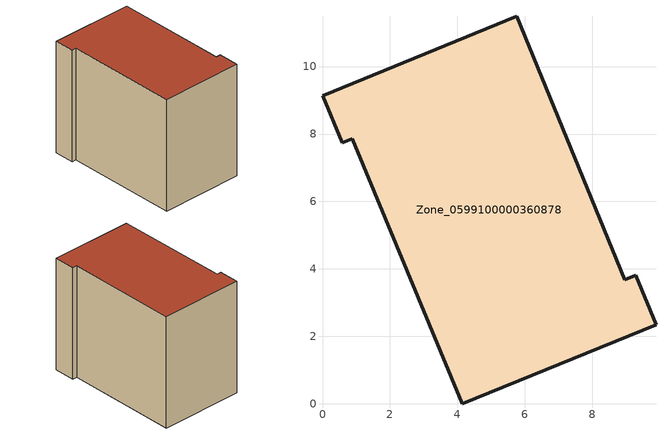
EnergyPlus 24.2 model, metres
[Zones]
Zone_0599100000360878
 floor ground (C_G): 0.88,7.86 0.58,7.74 0,9.14 5.76,11.49 8.97,3.67 9.29,3.81 9.89,2.35 4.14,0 z0
 wall outside (C_F): 5.76,11.49 0,9.14 0.58,7.74 0.88,7.86 4.14,0 9.89,2.35 9.29,3.81 8.97,3.67 5.76,11.49 z0:8.49
 roof outside (C_R): 4.14,0 9.89,2.35 9.29,3.81 8.97,3.67 5.76,11.49 0,9.14 0.58,7.74 0.88,7.86 z8.49
[BUILDING]
Pand.0599100000360878: North Axis=0; Terrain=City; Loads Convergence Tolerance Value=0.04; Temperature Convergence Tolerance Value=0.4; Solar Distribution=FullExterior; Maximum Number of Warmup Days=25; Minimum Number of Warmup Days=1
[Site:Location]
Rotterdam.The.Hague.AP_ZH_NLD Design_Conditions: Latitude=51.96; Longitude=4.45; Time Zone=1; Elevation=-4.5
[SITE:GROUNDTEMPERATURE:BUILDINGSURFACE]
18, 18, 18, 18, 18, 18, 18, 18, 18, 18, 18, 18
[MATERIAL] Thermal Absorptance=0.9; Solar Absorptance=0.7; Visible Absorptance=0.7
Name | Roughness | Thickness | Conductivity | Density | Specific Heat
G.TI.1992-2005 | MediumSmooth | 0.15 | 0.06 | 540 | 1210
F.TI.1992-2005 | Rough | 0.3 | 0.12 | 1920 | 840
R.TI.1992-2005 | MediumRough | 0.2 | 0.08 | 1500 | 1000
[CONSTRUCTION]
C_G: G.TI.1992-2005
C_F: F.TI.1992-2005
C_R: R.TI.1992-2005
[ZONE]
Zone_0599100000360878: Type=1; Multiplier=1; Ceiling Height=Autocalculate; Volume=Autocalculate; Floor Area=autocalculate; Part of Total Floor Area=Yes
[ZONEINFILTRATION:DESIGNFLOWRATE]
Infil_Zone_0599100000360878: Zone or ZoneList or Space or SpaceList=Zone_0599100000360878; Schedule=AlwaysOn; Design Flow Rate Calculation Method=Flow/Area; Flow Rate per Floor Area=0.0015; Constant Term Coefficient=1; Temperature Term Coefficient=0; Velocity Term Coefficient=0; Velocity Squared Term Coefficient=0
[HVACTEMPLATE:ZONE:IDEALLOADSAIRSYSTEM]
Zone_0599100000360878: Maximum Heating Supply Air Temperature=50; Minimum Cooling Supply Air Temperature=13; Maximum Heating Supply Air Humidity Ratio=0.0156; Minimum Cooling Supply Air Humidity Ratio=0.0077; Heating Limit=NoLimit; Cooling Limit=NoLimit; Dehumidification Control Type=ConstantSensibleHeatRatio; Cooling Sensible Heat Ratio=0.7; Dehumidification Setpoint=60; Humidification Control Type=None; Humidification Setpoint=30; Outdoor Air Method=None; Outdoor Air Flow Rate per Person=0.00944; Outdoor Air Flow Rate per Zone Floor Area=0; Outdoor Air Flow Rate per Zone=0; Demand Controlled Ventilation Type=None; Outdoor Air Economizer Type=NoEconomizer; Heat Recovery Type=None; Sensible Heat Recovery Effectiveness=0.7; Latent Heat Recovery Effectiveness=0.65
[ZONECONTROL:THERMOSTAT]
ThermostatControl_Zone_0599100000360878: Zone or ZoneList=Zone_0599100000360878; Control Type Schedule=DualSetpointControlType; Control 1=Thermostat_Zone_0599100000360878; Temperature Difference Between Cutout And Setpoint=0
[THERMOSTATSETPOINT:DUALSETPOINT]
Thermostat_Zone_0599100000360878: Heating Setpoint Temperature Schedule=HeatingSetpoint_Zone_0599100000360878; Cooling Setpoint Temperature Schedule=CoolingSetpoint_Zone_0599100000360878
[SCHEDULE:COMPACT]
HeatingSetpoint_Zone_0599100000360878: Through: 12/31, For: AllDays, Until: 24:00, 21
CoolingSetpoint_Zone_0599100000360878: Through: 12/31, For: AllDays, Until: 24:00, 24
DualSetpointControlType: Through: 12/31, For: AllDays, Until: 24:00, 4
AlwaysOn: Through: 12/31, For: AllDays, Until: 24:00, 1
